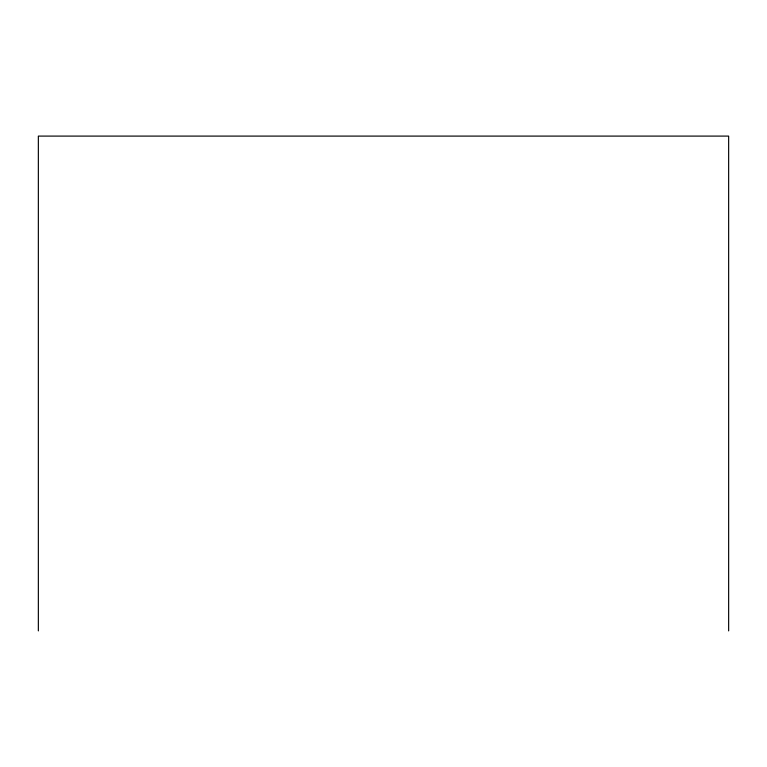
<?xml version="1.0" encoding="UTF-8"?>
<svg xmlns="http://www.w3.org/2000/svg" width="767" height="767" viewBox="0 0 767 767"><rect width="100%" height="100%" fill="white"/><g stroke="black" fill="none" stroke-linecap="round" stroke-linejoin="round"><path stroke-width="1.15" d="M728.65 630.905L728.65 136.095L38.35 136.095L38.35 630.905"/></g></svg>
